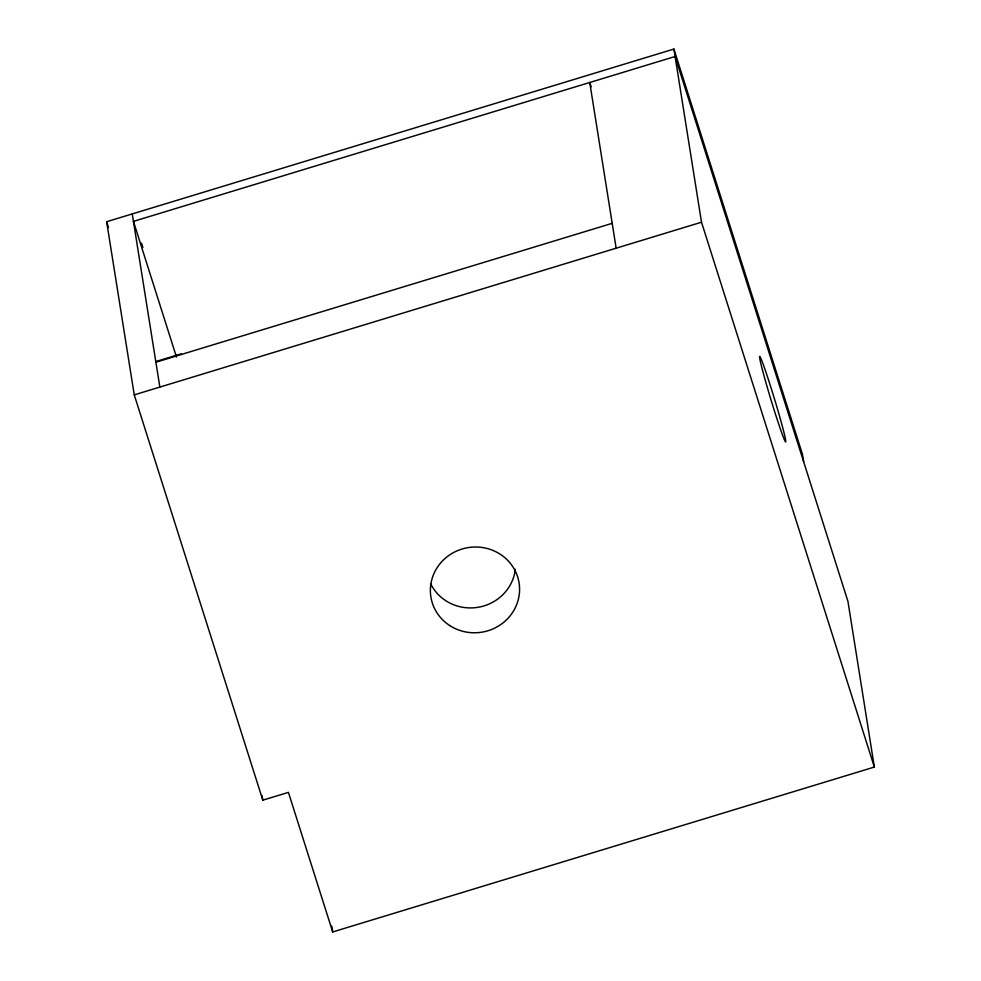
<?xml version="1.0" encoding="UTF-8"?>
<svg xmlns="http://www.w3.org/2000/svg" width="981" height="981" viewBox="0 0 981 981"><rect width="100%" height="100%" fill="white"/><g stroke="black" fill="none" stroke-linecap="round" stroke-linejoin="round"><path stroke-width="1.47" d="M176.482 357.059L133.441 221.387L675.1 56.506L847.94 601.378L874.353 767.068L332.694 931.95L288.426 792.378L262.81 800.165L134.25 394.877L106.647 221.718L673.91 49.05L802.47 454.338L803.66 461.793M155.697 361.597L181.301 353.798L181.497 354.435M155.893 362.222L612.193 223.325M134.25 394.877L701.513 222.209L673.91 49.05M701.513 222.209L874.353 767.068M591.138 86.868L589.753 82.49L616.154 248.181M141.509 243.104L142.895 247.482M106.647 221.718L108.499 227.555M331.762 926.101L332.694 931.95M262.099 795.652L262.81 800.165M132.251 213.932L159.854 387.078M515.344 569.274A44.648 42.833 -9.1 0 1 478.409 607.239A44.648 42.833 -9.1 0 1 430.745 583.977M762.507 370.18A44.648 1.79 73.1 0 0 784.959 440.972A44.648 1.79 73.1 0 0 770.759 386.931A44.648 1.79 73.1 0 0 762.507 370.18M449.69 625.535A44.648 42.833 -9.1 0 0 519.44 592.745A44.648 42.833 -9.1 0 0 455.797 551.42A44.648 42.833 -9.1 0 0 449.69 625.535"/></g></svg>
